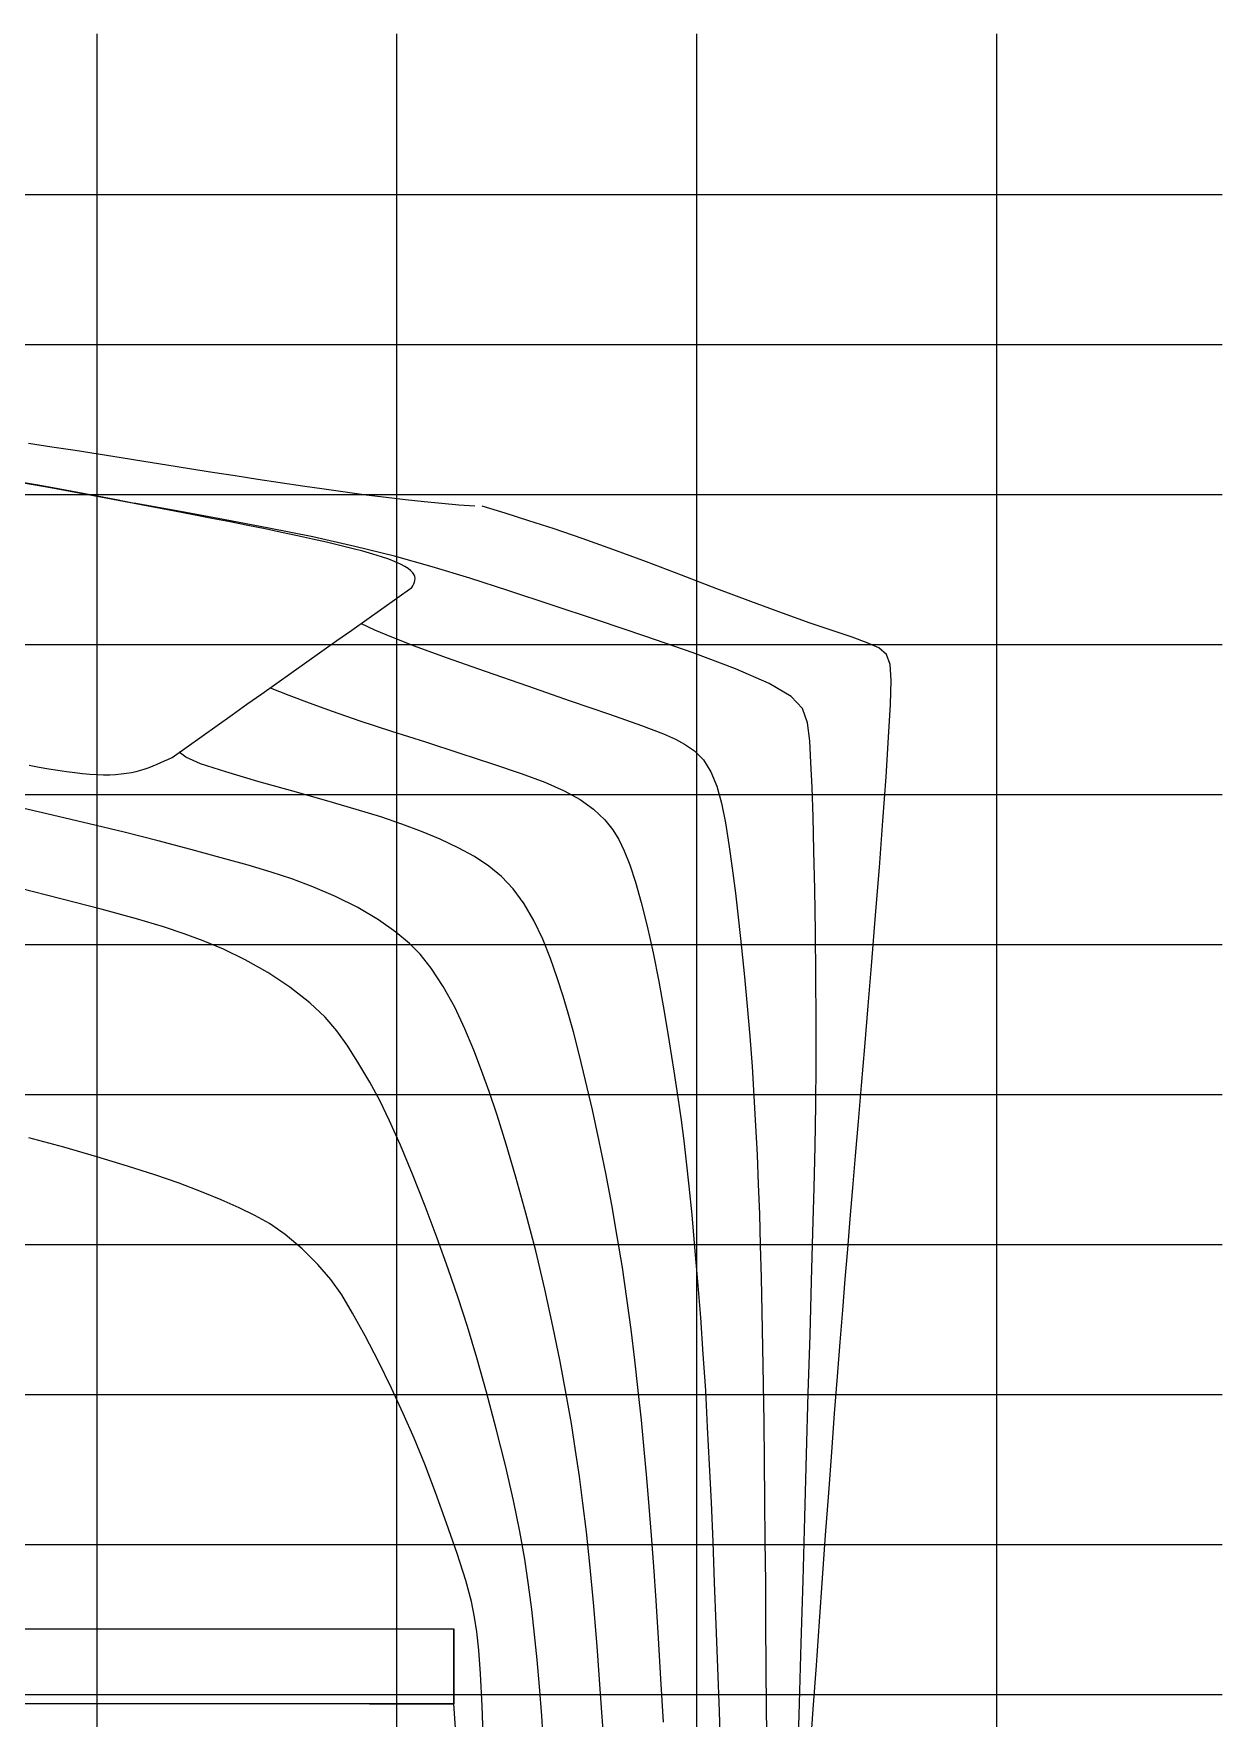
# Model space of a CAD drawing. Extents: x -0.22 to 9, y -4.91 to 1.71.
# Drawn here: x 2.568 to 3.36, y -1.367 to -0.244 of the extents above; entities that cross this region are included whole.
import ezdxf

# ---------------------------------------------------------------- set-up
doc = ezdxf.new("R2010")
doc.units = 0
doc.header["$MEASUREMENT"] = 0
for name, color, linetype in [('buttockgrid', 7, 'Continuous'), ('Knuckle_lines', 7, 'Continuous'), ('stations', 7, 'Continuous'), ('wlgrid', 7, 'Continuous')]:
    doc.layers.add(name, color=color, linetype=linetype)

msp = doc.modelspace()

# ---------------------------------------------------------------- linework, layer by layer
at = {"layer": 'buttockgrid', "color": 9}
for p, q in [((2.609816, -2.03416), (2.609816, -0.244099)), ((2.809815, -2.03416), (2.809815, -0.244099)), ((3.009815, -2.03416), (3.009815, -0.244099)), ((3.209816, -2.03416), (3.209816, -0.244099))]:
    msp.add_line(p, q, dxfattribs=at)
at = {"layer": 'Knuckle_lines', "color": 7}
for p, q in [((2.564092, -0.517183), (2.579758, -0.519477)), ((2.579758, -0.519477), (2.595248, -0.521817)), ((2.595248, -0.521817), (2.610606, -0.524196)), ((2.610606, -0.524196), (2.625877, -0.526603)), ((2.625877, -0.526603), (2.641102, -0.52903)), ((2.641102, -0.52903), (2.656327, -0.531466)), ((2.656327, -0.531466), (2.671579, -0.5339)), ((2.671579, -0.5339), (2.686825, -0.536319)), ((2.686825, -0.536319), (2.702013, -0.538705)), ((2.702013, -0.538705), (2.717095, -0.541042)), ((2.570612, -0.545194), (2.557184, -0.542823)), ((2.583846, -0.547603), (2.570612, -0.545194)), ((2.596934, -0.550041), (2.583846, -0.547603)), ((2.609925, -0.552498), (2.596934, -0.550041)), ((2.717095, -0.541042), (2.73202, -0.543314)), ((2.73202, -0.543314), (2.746739, -0.545504)), ((2.746739, -0.545504), (2.761201, -0.547597)), ((2.761201, -0.547597), (2.775357, -0.549575)), ((2.775357, -0.549575), (2.789157, -0.551423)), ((2.622867, -0.554966), (2.609925, -0.552498)), ((2.635792, -0.557433), (2.622867, -0.554966)), ((2.648665, -0.559896), (2.635792, -0.557433)), ((2.661431, -0.562349), (2.648665, -0.559896)), ((2.789157, -0.551423), (2.802551, -0.553125)), ((2.802551, -0.553125), (2.815489, -0.554663)), ((2.815489, -0.554663), (2.827921, -0.556022)), ((2.827921, -0.556022), (2.839798, -0.557186)), ((2.839798, -0.557186), (2.851069, -0.558138)), ((2.851069, -0.558138), (2.861685, -0.558861)), ((2.674039, -0.564787), (2.661431, -0.562349)), ((2.686434, -0.567204), (2.674039, -0.564787)), ((2.698565, -0.569597), (2.686434, -0.567204)), ((2.710378, -0.571959), (2.698565, -0.569597)), ((2.721821, -0.574286), (2.710378, -0.571959)), ((2.73284, -0.576572), (2.721821, -0.574286)), ((2.743382, -0.578814), (2.73284, -0.576572)), ((2.753394, -0.581005), (2.743382, -0.578814)), ((2.762824, -0.58314), (2.753394, -0.581005)), ((2.771618, -0.585215), (2.762824, -0.58314)), ((2.779723, -0.587225), (2.771618, -0.585215)), ((2.787087, -0.589164), (2.779723, -0.587225)), ((2.793657, -0.591027), (2.787087, -0.589164)), ((2.799397, -0.592812), (2.793657, -0.591027)), ((2.804342, -0.594521), (2.799397, -0.592812)), ((2.808546, -0.596159), (2.804342, -0.594521)), ((2.812061, -0.597732), (2.808546, -0.596159)), ((2.814941, -0.599245), (2.812061, -0.597732)), ((2.817238, -0.600702), (2.814941, -0.599245)), ((2.819005, -0.602109), (2.817238, -0.600702)), ((2.820296, -0.603471), (2.819005, -0.602109)), ((2.821163, -0.604792), (2.820296, -0.603471)), ((2.821659, -0.606078), (2.821163, -0.604792)), ((2.821837, -0.607334), (2.821659, -0.606078)), ((2.809815, -0.620414), (2.819815, -0.613336)), ((2.819815, -0.613336), (2.820432, -0.612155)), ((2.820432, -0.612155), (2.820995, -0.61097)), ((2.820995, -0.61097), (2.821452, -0.609775)), ((2.821452, -0.609775), (2.821751, -0.608564)), ((2.821751, -0.608564), (2.821837, -0.607334)), ((2.789815, -0.63457), (2.799815, -0.627492)), ((2.799815, -0.627492), (2.809815, -0.620414)), ((2.779815, -0.641648), (2.789815, -0.63457)), ((2.759815, -0.655804), (2.769815, -0.648726)), ((2.769815, -0.648726), (2.779815, -0.641648)), ((2.749815, -0.662882), (2.759815, -0.655804)), ((2.729815, -0.677039), (2.739815, -0.669961)), ((2.739815, -0.669961), (2.749815, -0.662882)), ((2.709816, -0.691195), (2.719815, -0.684117)), ((2.719815, -0.684117), (2.729815, -0.677039)), ((2.699816, -0.698273), (2.709816, -0.691195)), ((2.679815, -0.712429), (2.689816, -0.705351)), ((2.689816, -0.705351), (2.699816, -0.698273)), ((2.669816, -0.719508), (2.679815, -0.712429)), ((2.65243, -0.730077), (2.654919, -0.728931)), ((2.654919, -0.728931), (2.657375, -0.727764)), ((2.657375, -0.727764), (2.659815, -0.726586)), ((2.659815, -0.726586), (2.669816, -0.719508)), ((2.564597, -0.731791), (2.571291, -0.732993)), ((2.571291, -0.732993), (2.577668, -0.734097)), ((2.577668, -0.734097), (2.583736, -0.735093)), ((2.583736, -0.735093), (2.589504, -0.73597)), ((2.589504, -0.73597), (2.59498, -0.736717)), ((2.59498, -0.736717), (2.600171, -0.737323)), ((2.600171, -0.737323), (2.605085, -0.737777)), ((2.605085, -0.737777), (2.609732, -0.738069)), ((2.609732, -0.738069), (2.61412, -0.738191)), ((2.61412, -0.738191), (2.618265, -0.73815)), ((2.618265, -0.73815), (2.622183, -0.737958)), ((2.622183, -0.737958), (2.62589, -0.737625)), ((2.62589, -0.737625), (2.629401, -0.737162)), ((2.629401, -0.737162), (2.632735, -0.73658)), ((2.632735, -0.73658), (2.635905, -0.735889)), ((2.635905, -0.735889), (2.63893, -0.735101)), ((2.63893, -0.735101), (2.641825, -0.734226)), ((2.641825, -0.734226), (2.644606, -0.733276)), ((2.644606, -0.733276), (2.64729, -0.73226)), ((2.64729, -0.73226), (2.649892, -0.73119)), ((2.649892, -0.73119), (2.65243, -0.730077)), ((2.561431, -1.307466), (2.579979, -1.307466)), ((2.579979, -1.307466), (2.59837, -1.307466)), ((2.59837, -1.307466), (2.616532, -1.307466)), ((2.616532, -1.307466), (2.634396, -1.307466)), ((2.634396, -1.307466), (2.651891, -1.307466)), ((2.651891, -1.307466), (2.668947, -1.307466)), ((2.668947, -1.307466), (2.685494, -1.307466)), ((2.685494, -1.307466), (2.701461, -1.307466)), ((2.701461, -1.307466), (2.716778, -1.307466)), ((2.716778, -1.307466), (2.731376, -1.307466)), ((2.731376, -1.307466), (2.745183, -1.307466)), ((2.745183, -1.307466), (2.758129, -1.307466)), ((2.758129, -1.307466), (2.770145, -1.307466)), ((2.770145, -1.307466), (2.781159, -1.307466)), ((2.781159, -1.307466), (2.791102, -1.307466)), ((2.791102, -1.307466), (2.799927, -1.307466)), ((2.799927, -1.307466), (2.807681, -1.307466)), ((2.807681, -1.307466), (2.814437, -1.307466)), ((2.814437, -1.307466), (2.820264, -1.307466)), ((2.820264, -1.307466), (2.825236, -1.307466)), ((2.825236, -1.307466), (2.829422, -1.307466)), ((2.829422, -1.307466), (2.832896, -1.307466)), ((2.832896, -1.307466), (2.835726, -1.307466)), ((2.835726, -1.307466), (2.837986, -1.307466)), ((2.837986, -1.307466), (2.839747, -1.307466)), ((2.839747, -1.307466), (2.841079, -1.307466)), ((2.841079, -1.307466), (2.842054, -1.307466)), ((2.842054, -1.307466), (2.842744, -1.307466)), ((2.842744, -1.307466), (2.84322, -1.307466)), ((2.84322, -1.307466), (2.843554, -1.307466)), ((2.843554, -1.307466), (2.843815, -1.307466)), ((2.843815, -1.307466), (2.844065, -1.307466)), ((2.844065, -1.307466), (2.844316, -1.307466)), ((2.844316, -1.307466), (2.844565, -1.307466)), ((2.844565, -1.307466), (2.844815, -1.307466)), ((2.844815, -1.307466), (2.845066, -1.307466)), ((2.845066, -1.307466), (2.845315, -1.307466)), ((2.845315, -1.307466), (2.845565, -1.307466)), ((2.845565, -1.307466), (2.845815, -1.307466)), ((2.845815, -1.307466), (2.846066, -1.307466)), ((2.846066, -1.307466), (2.846315, -1.307466)), ((2.846315, -1.307466), (2.846565, -1.307466)), ((2.846565, -1.307466), (2.846816, -1.307466)), ((2.846816, -1.307466), (2.847065, -1.307466)), ((2.847065, -1.307466), (2.847315, -1.307466)), ((2.847315, -1.307466), (2.847565, -1.307466)), ((2.847565, -1.307466), (2.847816, -1.307466)), ((2.847816, -1.307466), (2.847816, -1.309028)), ((2.847816, -1.310591), (2.847816, -1.307466)), ((2.847816, -1.309028), (2.847816, -1.310591)), ((2.847816, -1.310591), (2.847816, -1.312153)), ((2.847816, -1.313716), (2.847816, -1.310591)), ((2.847816, -1.312153), (2.847816, -1.313716)), ((2.847816, -1.316841), (2.847816, -1.313716)), ((2.847816, -1.313716), (2.847816, -1.315278)), ((2.847816, -1.315278), (2.847816, -1.316841)), ((2.847816, -1.319966), (2.847816, -1.316841)), ((2.847816, -1.316841), (2.847816, -1.318403)), ((2.847816, -1.318403), (2.847816, -1.319966)), ((2.847816, -1.323091), (2.847816, -1.319966)), ((2.847816, -1.319966), (2.847816, -1.321528)), ((2.847816, -1.321528), (2.847816, -1.323091)), ((2.847816, -1.326216), (2.847816, -1.323091)), ((2.847816, -1.323091), (2.847816, -1.324653)), ((2.847816, -1.324653), (2.847816, -1.326216)), ((2.847816, -1.329341), (2.847816, -1.326216)), ((2.847816, -1.326216), (2.847816, -1.327778)), ((2.847816, -1.327778), (2.847816, -1.329341)), ((2.847816, -1.332466), (2.847816, -1.329341)), ((2.847816, -1.329341), (2.847816, -1.330903)), ((2.847816, -1.330903), (2.847816, -1.332466)), ((2.847816, -1.335591), (2.847816, -1.332466)), ((2.847816, -1.332466), (2.847816, -1.334028)), ((2.847816, -1.334028), (2.847816, -1.335591)), ((2.847816, -1.338716), (2.847816, -1.335591)), ((2.847816, -1.335591), (2.847816, -1.337153)), ((2.847816, -1.337153), (2.847816, -1.338716)), ((2.847816, -1.341841), (2.847816, -1.338716)), ((2.847816, -1.338716), (2.847816, -1.340278)), ((2.847816, -1.340278), (2.847816, -1.341841)), ((2.847816, -1.344966), (2.847816, -1.341841)), ((2.847816, -1.341841), (2.847816, -1.343403)), ((2.847816, -1.343403), (2.847816, -1.344966)), ((2.847816, -1.348091), (2.847816, -1.344966)), ((2.847816, -1.344966), (2.847816, -1.346528)), ((2.847816, -1.346528), (2.847816, -1.348091)), ((2.577409, -1.357466), (2.548431, -1.357466)), ((2.581773, -1.357466), (2.563254, -1.357466)), ((2.60669, -1.357466), (2.577409, -1.357466)), ((2.600116, -1.357466), (2.581773, -1.357466)), ((2.618215, -1.357466), (2.600116, -1.357466)), ((2.636241, -1.357466), (2.60669, -1.357466)), ((2.636003, -1.357466), (2.618215, -1.357466)), ((2.65341, -1.357466), (2.636003, -1.357466)), ((2.666028, -1.357466), (2.636241, -1.357466)), ((2.670369, -1.357466), (2.65341, -1.357466)), ((2.696017, -1.357466), (2.666028, -1.357466)), ((2.686811, -1.357466), (2.670369, -1.357466)), ((2.702669, -1.357466), (2.686811, -1.357466)), ((2.726175, -1.357466), (2.696017, -1.357466)), ((2.717873, -1.357466), (2.702669, -1.357466)), ((2.732356, -1.357466), (2.717873, -1.357466)), ((2.756467, -1.357466), (2.726175, -1.357466)), ((2.746049, -1.357466), (2.732356, -1.357466)), ((2.758885, -1.357466), (2.746049, -1.357466)), ((2.78686, -1.357466), (2.756467, -1.357466)), ((2.770794, -1.357466), (2.758885, -1.357466)), ((2.781708, -1.357466), (2.770794, -1.357466)), ((2.79156, -1.357466), (2.781708, -1.357466)), ((2.817321, -1.357466), (2.78686, -1.357466)), ((2.79156, -1.357466), (2.800305, -1.357466)), ((2.800305, -1.357466), (2.807988, -1.357466)), ((2.807988, -1.357466), (2.814682, -1.357466)), ((2.814682, -1.357466), (2.820458, -1.357466)), ((2.847816, -1.357466), (2.817321, -1.357466)), ((2.820458, -1.357466), (2.825385, -1.357466)), ((2.825385, -1.357466), (2.829535, -1.357466)), ((2.829535, -1.357466), (2.832977, -1.357466)), ((2.832977, -1.357466), (2.835783, -1.357466)), ((2.835783, -1.357466), (2.838025, -1.357466)), ((2.838025, -1.357466), (2.839771, -1.357466)), ((2.839771, -1.357466), (2.841093, -1.357466)), ((2.841093, -1.357466), (2.842062, -1.357466)), ((2.842062, -1.357466), (2.842747, -1.357466)), ((2.842747, -1.357466), (2.843221, -1.357466)), ((2.843221, -1.357466), (2.843554, -1.357466)), ((2.843554, -1.357466), (2.843815, -1.357466)), ((2.843815, -1.357466), (2.844065, -1.357466)), ((2.844065, -1.357466), (2.844316, -1.357466)), ((2.844316, -1.357466), (2.844565, -1.357466)), ((2.844565, -1.357466), (2.844815, -1.357466)), ((2.844815, -1.357466), (2.845066, -1.357466)), ((2.845066, -1.357466), (2.845315, -1.357466)), ((2.845315, -1.357466), (2.845565, -1.357466)), ((2.845565, -1.357466), (2.845815, -1.357466)), ((2.845815, -1.357466), (2.846066, -1.357466)), ((2.846066, -1.357466), (2.846315, -1.357466)), ((2.846315, -1.357466), (2.846565, -1.357466)), ((2.846565, -1.357466), (2.846816, -1.357466)), ((2.846816, -1.357466), (2.847065, -1.357466)), ((2.847065, -1.357466), (2.847315, -1.357466)), ((2.847315, -1.357466), (2.847565, -1.357466)), ((2.847565, -1.357466), (2.847816, -1.357466)), ((2.847816, -1.351216), (2.847816, -1.348091)), ((2.847816, -1.348091), (2.847816, -1.349653)), ((2.847816, -1.349653), (2.847816, -1.351216)), ((2.847816, -1.354341), (2.847816, -1.351216)), ((2.847816, -1.351216), (2.847816, -1.352778)), ((2.847816, -1.352778), (2.847816, -1.354341)), ((2.847816, -1.357466), (2.847816, -1.354341)), ((2.847816, -1.354341), (2.847816, -1.355903)), ((2.847816, -1.355903), (2.847816, -1.357466)), ((2.847816, -1.357466), (2.847816, -1.357466)), ((2.847816, -1.357466), (2.847816, -1.357466)), ((2.847816, -1.357466), (2.847816, -1.357466)), ((2.847816, -1.357466), (2.847816, -1.357466)), ((2.84894, -1.376903), (2.847816, -1.357466)), ((2.847816, -1.357466), (2.847816, -1.357466)), ((2.847816, -1.357466), (2.847816, -1.357466)), ((2.847816, -1.357466), (2.847816, -1.357466)), ((2.847816, -1.357466), (2.847816, -1.357466)), ((2.847816, -1.357466), (2.847816, -1.357466)), ((2.847816, -1.357466), (2.847816, -1.357466)), ((2.847816, -1.357466), (2.847816, -1.357466)), ((2.847816, -1.357466), (2.847816, -1.357466)), ((2.847816, -1.357466), (2.847816, -1.357466)), ((2.847816, -1.357466), (2.847816, -1.357466)), ((2.847816, -1.357466), (2.847816, -1.357466)), ((2.847816, -1.357466), (2.847816, -1.357466))]:
    msp.add_line(p, q, dxfattribs=at)
at = {"layer": 'stations', "color": 135}
for points in [[(3.0771, -1.3955), (3.0781, -1.3572), (3.0793, -1.317), (3.0805, -1.2754), (3.0817, -1.2332), (3.0829, -1.1913), (3.084, -1.1505), (3.0852, -1.1117), (3.0862, -1.0758), (3.0871, -1.0433), (3.0879, -1.0136), (3.0886, -0.9857), (3.089, -0.9585), (3.0893, -0.9309), (3.0893, -0.902), (3.0891, -0.8723), (3.0888, -0.8429), (3.0883, -0.8147), (3.0877, -0.7888), (3.0872, -0.7662), (3.0865, -0.7466), (3.0858, -0.7299), (3.0851, -0.7156), (3.0835, -0.7036), (3.0801, -0.694), (3.0726, -0.6859), (3.0579, -0.6774), (3.0354, -0.6676), (3.0073, -0.6569), (2.9758, -0.6459), (2.9435, -0.6351), (2.9125, -0.6248), (2.8844, -0.6156), (2.8583, -0.6072), (2.8332, -0.5995), (2.8081, -0.5925), (2.7817, -0.5859), (2.7537, -0.5796), (2.7244, -0.5737), (2.6941, -0.5679), (2.6631, -0.5623), (2.6358, -0.5574), (2.6322, -0.5568), (2.604, -0.5515), (2.5764, -0.5465), (2.5503, -0.5419)], [(3.0853, -1.3903), (3.0873, -1.3611), (3.0894, -1.3319), (3.0915, -1.3027), (3.0936, -1.2737), (3.0956, -1.245), (3.0977, -1.2169), (3.0997, -1.1898), (3.1016, -1.1639), (3.1035, -1.1393), (3.1053, -1.1165), (3.107, -1.095), (3.1087, -1.0745), (3.1103, -1.0544), (3.112, -1.0343), (3.1137, -1.0136), (3.1156, -0.9921), (3.1175, -0.9693), (3.1195, -0.9453), (3.1217, -0.9196), (3.124, -0.8922), (3.1264, -0.8629), (3.1289, -0.8318), (3.1315, -0.8), (3.1338, -0.7688), (3.1359, -0.7395), (3.1376, -0.7132), (3.1388, -0.6914), (3.1392, -0.6751), (3.1386, -0.6646), (3.1361, -0.658), (3.131, -0.6536), (3.1233, -0.6501), (3.1132, -0.6464), (3.1006, -0.6422), (3.0852, -0.637), (3.0668, -0.6305), (3.0458, -0.6227), (3.0231, -0.6142), (2.9996, -0.6052), (2.9761, -0.5963), (2.9537, -0.588), (2.9332, -0.5806), (2.9147, -0.5743), (2.8978, -0.5688), (2.882, -0.5638), (2.8666, -0.5591)], [(2.7859, -0.6374), (2.7949, -0.6415), (2.8061, -0.6462), (2.8213, -0.6522), (2.8425, -0.6599), (2.8685, -0.669), (2.8969, -0.6789), (2.9253, -0.6888), (2.9515, -0.6978), (2.9729, -0.7054), (2.9874, -0.7108), (2.9956, -0.7144), (3.0016, -0.7178), (3.0081, -0.7223), (3.0141, -0.7283), (3.019, -0.7361), (3.023, -0.7457), (3.0261, -0.7571), (3.0288, -0.7702), (3.0311, -0.7847), (3.0333, -0.8004), (3.0355, -0.8172), (3.0376, -0.835), (3.0396, -0.8536), (3.0416, -0.8728), (3.0433, -0.8925), (3.045, -0.9125), (3.0465, -0.9326), (3.0478, -0.9525), (3.0489, -0.9721), (3.0499, -0.9916), (3.0507, -1.0111), (3.0514, -1.031), (3.052, -1.0517), (3.0526, -1.0735), (3.0531, -1.0962), (3.0535, -1.1199), (3.0539, -1.1445), (3.0543, -1.1697), (3.0546, -1.1956), (3.0549, -1.2221), (3.0551, -1.2491), (3.0554, -1.2765), (3.0556, -1.3044), (3.0558, -1.3327), (3.056, -1.3613), (3.0563, -1.3903)], [(2.7253, -0.6803), (2.7378, -0.6851), (2.7513, -0.6902), (2.7667, -0.6958), (2.785, -0.7021), (2.8062, -0.709), (2.8289, -0.7163), (2.8518, -0.7237), (2.8735, -0.7309), (2.8927, -0.7374), (2.9084, -0.7432), (2.9213, -0.7488), (2.9319, -0.7546), (2.9409, -0.7612), (2.9483, -0.7681), (2.9537, -0.7748), (2.9577, -0.7813), (2.9613, -0.7889), (2.965, -0.7982), (2.9688, -0.8097), (2.9727, -0.8234), (2.9766, -0.8392), (2.9805, -0.8568), (2.9843, -0.8759), (2.9879, -0.896), (2.9913, -0.9163), (2.9944, -0.9357), (2.997, -0.9533), (2.9992, -0.9685), (3.001, -0.9822), (3.0027, -0.9963), (3.0044, -1.0125), (3.0063, -1.0316), (3.0082, -1.053), (3.0102, -1.076), (3.0121, -1.1), (3.0138, -1.1244), (3.0154, -1.1487), (3.0167, -1.1732), (3.018, -1.198), (3.0192, -1.2234), (3.0203, -1.2495), (3.0213, -1.2766), (3.0224, -1.3047), (3.0235, -1.3334), (3.0246, -1.3626), (3.0256, -1.3919)], [(2.9874, -1.3697), (2.9857, -1.3409), (2.9841, -1.3137), (2.9825, -1.2886), (2.981, -1.266), (2.9795, -1.2453), (2.978, -1.2259), (2.9764, -1.207), (2.9747, -1.188), (2.9728, -1.1685), (2.9707, -1.1486), (2.9684, -1.1284), (2.9659, -1.108), (2.9631, -1.0874), (2.9601, -1.0667), (2.9567, -1.0459), (2.9531, -1.0249), (2.949, -1.0037), (2.9447, -0.9824), (2.9401, -0.9616), (2.9356, -0.942), (2.9313, -0.9245), (2.9274, -0.9096), (2.924, -0.8972), (2.9205, -0.8857), (2.9166, -0.8736), (2.9121, -0.8607), (2.907, -0.8477), (2.9011, -0.8353), (2.8945, -0.8241), (2.8873, -0.8143), (2.8796, -0.8059), (2.8711, -0.799), (2.8616, -0.7927), (2.8506, -0.7868), (2.8387, -0.7812), (2.8261, -0.776), (2.8131, -0.7711), (2.799, -0.7663), (2.7826, -0.7613), (2.763, -0.7556), (2.7403, -0.7492), (2.717, -0.7427), (2.6956, -0.7363), (2.6788, -0.7308), (2.669, -0.7265), (2.6647, -0.7232)], [(2.948, -1.3846), (2.9456, -1.3508), (2.9432, -1.319), (2.9408, -1.29), (2.9384, -1.2645), (2.9361, -1.2428), (2.9338, -1.2237), (2.9314, -1.2061), (2.9289, -1.1887), (2.9261, -1.1707), (2.9227, -1.1512), (2.9186, -1.1294), (2.9138, -1.1058), (2.9083, -1.081), (2.9023, -1.0556), (2.8958, -1.0305), (2.8891, -1.0065), (2.8825, -0.9844), (2.8765, -0.9652), (2.8712, -0.9493), (2.8662, -0.9354), (2.861, -0.9218), (2.8551, -0.9075), (2.8483, -0.8931), (2.8406, -0.8793), (2.8326, -0.8672), (2.8253, -0.8578), (2.8182, -0.8507), (2.8091, -0.8432), (2.7975, -0.8349), (2.7838, -0.8267), (2.7688, -0.8193), (2.7537, -0.8128), (2.7396, -0.8075), (2.7259, -0.803), (2.7106, -0.7985), (2.6926, -0.7935), (2.6724, -0.788), (2.6506, -0.7823), (2.628, -0.7765), (2.6046, -0.7708), (2.5802, -0.765), (2.5543, -0.7592)], [(2.9078, -1.3877), (2.9063, -1.3656), (2.9048, -1.3461), (2.9032, -1.3283), (2.9015, -1.3113), (2.8997, -1.2947), (2.8975, -1.2782), (2.895, -1.2611), (2.8918, -1.2426), (2.8875, -1.2219), (2.8821, -1.1987), (2.876, -1.1742), (2.8694, -1.1498), (2.863, -1.1268), (2.8568, -1.1061), (2.8506, -1.0868), (2.844, -1.0676), (2.8367, -1.0472), (2.8285, -1.0257), (2.8201, -1.0045), (2.8121, -0.9851), (2.8049, -0.9688), (2.7984, -0.9554), (2.7917, -0.9431), (2.7844, -0.9308), (2.777, -0.9191), (2.7698, -0.9089), (2.762, -0.8997), (2.7516, -0.8901), (2.7384, -0.8798), (2.7236, -0.87), (2.7086, -0.8615), (2.6941, -0.8545), (2.6805, -0.8489), (2.668, -0.8441), (2.6542, -0.8395), (2.6361, -0.8342), (2.6125, -0.8278), (2.5856, -0.8208), (2.5579, -0.8138)], [(2.8675, -1.3849), (2.8666, -1.3589), (2.8655, -1.3376), (2.8643, -1.3217), (2.863, -1.3096), (2.8616, -1.2997), (2.8596, -1.2893), (2.8557, -1.2754), (2.8499, -1.2573), (2.8429, -1.237), (2.8355, -1.2166), (2.8283, -1.1978), (2.8213, -1.1805), (2.814, -1.1639), (2.8061, -1.147), (2.7974, -1.1293), (2.7886, -1.1122), (2.7802, -1.097), (2.773, -1.0848), (2.7658, -1.0746), (2.7571, -1.0647), (2.7465, -1.0543), (2.7352, -1.0447), (2.7248, -1.0374), (2.715, -1.0319), (2.7046, -1.0269), (2.6927, -1.0216), (2.6794, -1.0161), (2.6647, -1.0105), (2.6483, -1.0049), (2.6301, -0.999), (2.6098, -0.9928), (2.5877, -0.9865), (2.5643, -0.9801)]]:
    msp.add_lwpolyline(points, dxfattribs=at)
at = {"layer": 'wlgrid', "color": 9}
for p, q in [((3.36005, -0.351616), (0.659581, -0.351616)), ((3.36005, -0.451616), (0.659581, -0.451616)), ((3.36005, -0.551616), (0.659581, -0.551616)), ((3.36005, -0.651616), (0.659581, -0.651616)), ((3.36005, -0.751616), (0.659581, -0.751616)), ((3.36005, -0.851617), (0.659581, -0.851617)), ((3.36005, -0.951617), (0.659581, -0.951617)), ((3.36005, -1.051617), (0.659581, -1.051617)), ((3.36005, -1.151617), (0.659581, -1.151617)), ((3.36005, -1.251617), (0.659581, -1.251617)), ((3.36005, -1.351617), (0.659581, -1.351617))]:
    msp.add_line(p, q, dxfattribs=at)

doc.saveas('drawing.dxf')
